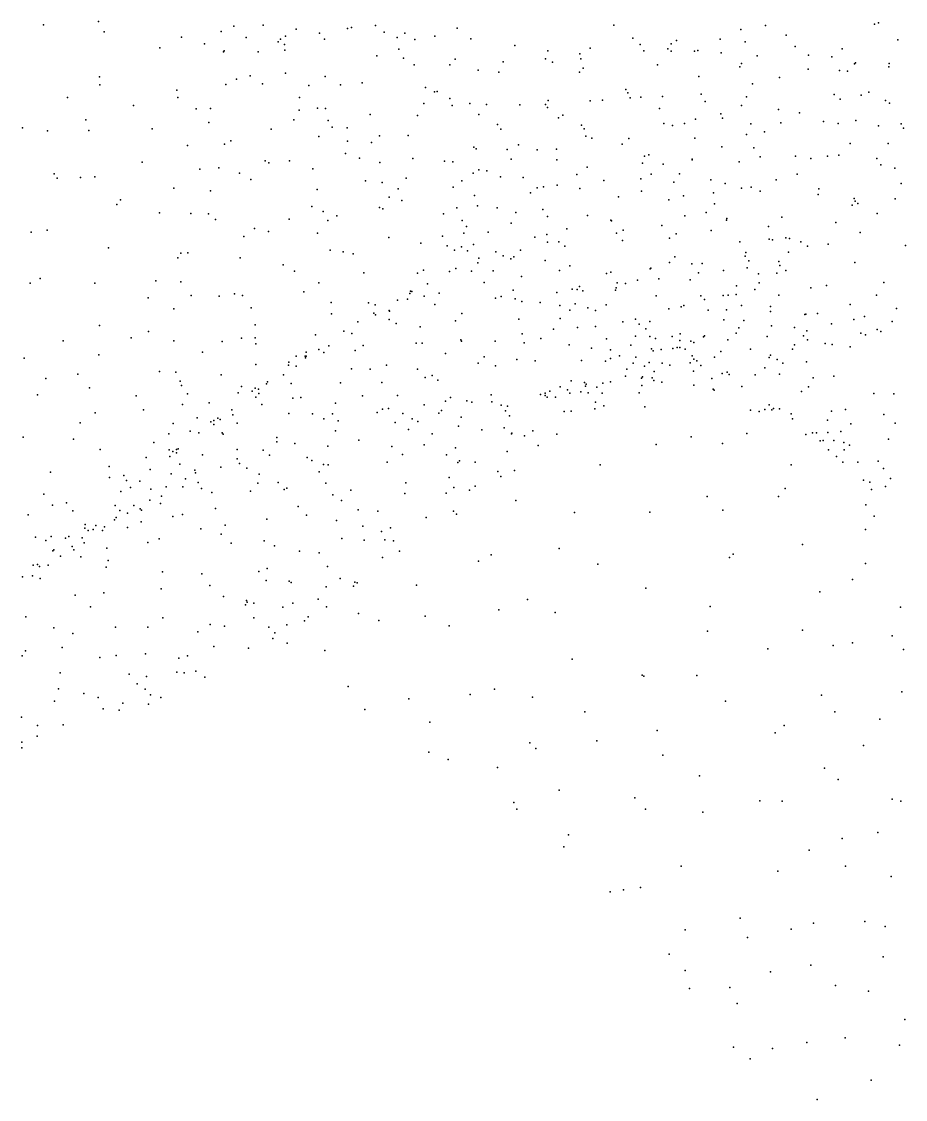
# Model space of a CAD drawing. Header units: metres. Extents: x -23.9 to 23.9, y -27.4 to 27.4.
# Drawn here: x 7.34 to 12.82, y -20.4 to -13.72 of the extents above; entities that cross this region are included whole.
import ezdxf

# ---------------------------------------------------------------- set-up
doc = ezdxf.new("R2010")
doc.units = ezdxf.units.M

msp = doc.modelspace()

# ---------------------------------------------------------------- linework, layer by layer
for p in [(7.4768, -13.7431, -1.5103), (7.8178, -13.7233, -1.1398), (8.6557, -13.7527, -4.0713), (8.8383, -13.7457, -2.3914), (9.534, -13.7475, -9.2568), (11.0106, -13.7462, 14.8013), (11.9501, -13.7467, 13.9253), (12.625, -13.7403, 13.363), (12.6494, -13.7322, -19.9752), (7.8526, -13.7863, 16.6925), (8.3316, -13.8195, -0.3525), (8.5781, -13.7859, -3.2035), (8.9761, -13.8139, -7.6709), (9.0435, -13.7702, -7.9983), (9.1874, -13.7955, -8.4345), (9.3603, -13.7654, -1.7919), (9.3854, -13.7595, -8.9259), (9.5887, -13.7885, 15.728), (9.7153, -13.7955, 1.7506), (9.9021, -13.8138, -18.8681), (10.0398, -13.7642, -15.8721), (11.7967, -13.7722, 4.2889), (12.0782, -13.8081, 4.7067), (8.1984, -13.886, -0.554), (8.4743, -13.8606, -0.0699), (8.7332, -13.8221, -4.4624), (8.9308, -13.849, -7.1752), (8.9462, -13.8324, 0.6779), (8.9715, -13.8654, -5.4211), (9.2193, -13.8318, 1.0672), (9.669, -13.8221, -18.0548), (9.7788, -13.834, -16.6489), (10.1238, -13.8296, 2.2103), (10.3968, -13.871, -1.1305), (11.1279, -13.8264, 3.3626), (11.1742, -13.8644, -12.3457), (11.3653, -13.8617, -14.2549), (11.3983, -13.8403, 14.3306), (11.6696, -13.8317, 14.0502), (11.8236, -13.8486, -19.9075), (12.1333, -13.8783, 13.6665), (12.7694, -13.8367, 6.0024), (8.593, -13.911, -2.7673), (8.5969, -13.9055, 0.1772), (8.808, -13.9108, 16.1789), (8.9716, -13.8996, -6.2196), (9.5417, -13.9355, 1.5647), (9.6778, -13.8939, -17.6427), (9.707, -13.9496, -1.47), (10.588, -13.9544, -15.3287), (10.6014, -13.9041, 14.9973), (10.8002, -13.9231, -11.5592), (10.8068, -13.9537, 2.997), (10.8643, -13.8886, -0.8318), (11.1968, -13.9046, -14.5414), (11.3445, -13.8923, -12.6968), (11.3657, -13.906, -19.7871), (11.5103, -13.9069, -13.6035), (11.5309, -13.9022, 3.8925), (11.6765, -13.9174, 4.1087), (11.8979, -13.9365, 4.4374), (12.2164, -13.9324, 4.9504), (12.3621, -13.9417, 5.2926), (12.425, -13.8919, 13.3181), (9.7744, -13.9911, 15.53), (9.9942, -13.9912, -16.3213), (10.028, -13.9563, 15.3686), (10.3252, -13.9732, 2.4446), (10.6313, -13.9754, -11.1774), (10.8204, -14.013, 14.7692), (11.2807, -13.9907, 3.5417), (11.7909, -14.003, -0.344), (11.8025, -13.9836, 13.809), (12.2148, -14.0188, 13.3292), (12.5022, -13.9862, 0.2415), (12.5072, -13.9796, -19.7324), (12.7143, -14.0044, 0.581), (12.717, -13.9823, 12.8222), (7.8247, -14.0647, 16.6396), (8.6739, -14.0807, -3.7878), (8.7576, -14.0585, 0.4995), (8.9764, -14.0437, 0.8058), (9.2234, -14.0639, 15.8817), (10.1706, -14.0247, -10.2431), (10.299, -14.0368, -15.7566), (10.798, -14.036, -19.4275), (11.5369, -14.0641, 13.9339), (12.0378, -14.069, 4.6439), (12.4091, -14.0263, 13.0941), (12.4581, -14.0301, 5.5252), (7.8265, -14.1161, -0.8733), (8.3028, -14.1486, -0.2506), (8.608, -14.1132, 16.2561), (8.835, -14.1086, -2.1789), (9.1222, -14.1192, -5.8885), (9.3179, -14.1155, 1.3218), (9.4526, -14.1033, 15.711), (9.8449, -14.131, -17.8171), (11.0842, -14.1441, -11.8408), (11.8704, -14.1083, 13.5607), (7.6267, -14.1932, -1.0438), (8.3095, -14.1934, 16.4121), (9.0629, -14.193, 0.9891), (9.8993, -14.1589, -18.1945), (9.9155, -14.1571, -1.2448), (9.9946, -14.1997, -16.6381), (10.6029, -14.2113, 14.7806), (10.8634, -14.2142, -15.2038), (10.9408, -14.2094, 3.1565), (11.0967, -14.1638, -14.8764), (11.1117, -14.1961, 3.3523), (11.1771, -14.1925, -0.8046), (11.3126, -14.1866, -19.5067), (11.5512, -14.1733, -12.9597), (11.5758, -14.2177, -14.1302), (11.8316, -14.19, 4.3361), (12.3763, -14.1761, 12.8617), (12.4135, -14.2039, -0.0843), (12.5424, -14.1789, 12.6674), (12.5914, -14.1605, 5.8524), (12.6933, -14.2131, 12.4322), (8.0353, -14.2443, -0.5267), (8.4231, -14.2633, 0.0251), (8.5111, -14.2628, -3), (9.0604, -14.2726, 15.9201), (9.1758, -14.2588, -7.1727), (9.2252, -14.261, -7.5653), (9.8327, -14.2309, -9.3265), (10.0085, -14.2432, 2.1061), (10.1189, -14.2304, -9.9004), (10.2214, -14.2373, 15.1316), (10.4278, -14.2399, 2.5756), (10.5876, -14.2371, -15.5607), (10.5993, -14.2548, -10.7875), (11.2938, -14.2625, -12.1067), (11.8024, -14.2434, 13.3548), (12.0315, -14.2689, -0.4821), (12.7182, -14.2278, 0.1461), (7.7404, -14.3311, 16.6106), (8.5021, -14.3484, -2.6133), (9.0279, -14.3324, -4.5845), (9.24, -14.3372, -5.4169), (9.5009, -14.2999, 1.541), (9.7949, -14.3044, 1.8707), (10.1751, -14.2981, 2.2961), (10.6679, -14.3194, -1.0769), (10.695, -14.3034, 14.5543), (11.3203, -14.3547, 13.7512), (11.4495, -14.3543, -14.5942), (11.5167, -14.3272, -0.7999), (11.6731, -14.2954, -13.7857), (11.6831, -14.3219, -13.2476), (12.046, -14.3503, 4.877), (12.1616, -14.2884, 5.0971), (12.3097, -14.3434, 12.52), (12.5106, -14.3352, 12.3156), (7.3477, -14.3808, -1.0756), (7.5012, -14.4009, 16.6846), (7.7583, -14.3986, -0.725), (8.1514, -14.3873, 16.4434), (8.8872, -14.3905, 0.8177), (9.2654, -14.3782, -6.4987), (9.3587, -14.3811, -7.9181), (10.2906, -14.3611, 14.9286), (10.3115, -14.389, -16.2106), (10.8095, -14.3652, -11.0568), (10.8261, -14.3877, -19.0712), (11.3746, -14.3669, 3.6579), (11.8588, -14.3569, 12.9918), (11.9437, -14.4071, 12.7638), (12.4001, -14.3552, 5.5914), (12.6514, -14.3697, 6.0819), (12.7918, -14.3575, 6.3448), (12.8048, -14.3836, 11.8568), (8.5993, -14.4823, 16.1559), (8.6386, -14.4621, -2.2203), (9.1831, -14.4344, -4.9143), (9.3617, -14.4633, 1.395), (9.5086, -14.4722, -1.264), (9.5582, -14.432, -8.4237), (9.7371, -14.4293, -8.855), (10.4203, -14.4878, 14.5996), (10.8365, -14.4336, 14.222), (10.8744, -14.4463, 3.0883), (11.0619, -14.483, -11.3967), (11.1031, -14.4477, 13.9129), (11.5134, -14.4454, -12.3776), (11.832, -14.4219, 4.4235), (12.4756, -14.4785, 5.8038), (12.7094, -14.4783, -19.2176), (8.3703, -14.4912, 16.316), (9.348, -14.5409, -7.0256), (10.1435, -14.502, -17.9428), (10.1576, -14.5121, -16.7462), (10.3496, -14.5161, 2.5048), (10.5368, -14.5173, -15.9449), (10.6559, -14.5141, 2.8477), (11.2276, -14.5488, 3.4932), (11.6806, -14.4985, -14.2946), (11.8786, -14.5051, -0.8137), (12.4052, -14.5509, -0.5306), (8.0894, -14.5948, -0.2017), (8.8507, -14.5852, -4.102), (8.874, -14.5976, -1.6768), (9.0022, -14.5851, 0.9999), (9.4352, -14.5698, -5.7036), (9.5606, -14.5969, 15.3923), (9.765, -14.5716, 15.2599), (9.9627, -14.5881, 15.0341), (10.0135, -14.593, 2.133), (10.374, -14.5767, -18.413), (10.6571, -14.5801, -18.7695), (11.1881, -14.6002, 13.3292), (11.2012, -14.5573, -15.0706), (11.3168, -14.6062, 13.0591), (11.4953, -14.5767, -19.1578), (11.4968, -14.5799, 12.8308), (11.7879, -14.593, -13.9836), (11.9164, -14.5621, 12.3856), (12.1366, -14.5566, 12.1523), (12.2304, -14.5719, -19.1798), (12.3344, -14.5581, 11.9258), (12.6398, -14.5721, 11.5451), (12.664, -14.6107, 6.2378), (7.5443, -14.6675, -0.7192), (7.7963, -14.6855, 16.3963), (8.4456, -14.6372, -2.8133), (8.5631, -14.6293, -3.3669), (8.6908, -14.6616, 0.6463), (9.1457, -14.6347, -1.3926), (10.1396, -14.6614, -9.3344), (10.1745, -14.6423, -17.2665), (10.2241, -14.648, -17.6413), (10.3096, -14.6852, -9.6688), (10.7805, -14.671, 13.9568), (10.8458, -14.6245, -10.8188), (11.2415, -14.668, -1.0318), (11.4181, -14.6663, 3.7164), (12.1464, -14.6676, 5.2751), (12.7525, -14.6322, 6.504), (7.5622, -14.6938, 16.4731), (7.7072, -14.6892, -0.5268), (8.2849, -14.7554, 0.1462), (8.7623, -14.7026, -3.7328), (9.4726, -14.7097, 1.5343), (9.5746, -14.7205, -7.6459), (9.7249, -14.6937, -1.1043), (10.0163, -14.7489, 14.7292), (10.0688, -14.7091, -1.0727), (10.4493, -14.6902, -9.9766), (10.536, -14.7539, -16.2596), (10.5753, -14.747, 14.0755), (10.6593, -14.7364, -10.3303), (10.9485, -14.7076, 13.5365), (11.1779, -14.6975, -18.9464), (11.3821, -14.7175, 12.6628), (11.6113, -14.7042, 4.1221), (11.7012, -14.7261, 4.3539), (11.8018, -14.7548, -12.914), (11.8613, -14.7494, 11.9532), (12.0165, -14.7038, 5.0455), (12.79, -14.7256, -18.9488), (8.5111, -14.7712, -2.0701), (9.1728, -14.7643, -4.2632), (9.6196, -14.8114, 1.705), (9.6753, -14.7585, -5.3002), (10.1478, -14.8011, 2.296), (10.4954, -14.7843, 2.6843), (10.7994, -14.7575, -15.7868), (11.0397, -14.809, 13.0477), (11.1813, -14.7746, 12.8456), (11.4426, -14.8023, 12.3429), (11.629, -14.7846, -1.0431), (11.9165, -14.7732, -13.3836), (12.2765, -14.7954, 11.4416), (12.2798, -14.7595, 5.5814), (12.5003, -14.8191, 6.1838), (12.754, -14.8221, 11.0532), (7.9311, -14.8562, -0.1431), (7.9549, -14.8274, 16.2441), (9.139, -14.8698, 1.1812), (9.5587, -14.8754, -4.6758), (9.5789, -14.8836, 15.114), (9.6965, -14.8312, -6.3286), (10.0388, -14.8763, -8.6183), (10.166, -14.8642, -8.9365), (10.289, -14.8766, 2.4798), (10.5707, -14.8885, -18.1001), (11.3521, -14.8282, -11.5443), (11.6353, -14.8524, 11.9359), (12.4875, -14.8607, -0.7853), (12.5048, -14.8359, 11.2141), (12.5231, -14.8507, 6.6087), (8.1956, -14.9074, 16.0878), (8.391, -14.9131, 0.3963), (8.4988, -14.9147, 15.9255), (8.5427, -14.9484, -3.2757), (8.9998, -14.947, 15.5865), (9.2105, -14.8996, -1.1744), (9.2388, -14.9555, 15.4087), (9.2945, -14.9267, 1.375), (9.9548, -14.9148, 2.1155), (10.0702, -14.9547, -5.4029), (10.4044, -14.9069, -17.0147), (10.599, -14.9307, -9.775), (10.8474, -14.9247, -18.4645), (10.9919, -14.9538, 12.4726), (11.4496, -14.9259, 3.9131), (11.5824, -14.9053, -14.8577), (11.708, -14.9544, 11.616), (11.7103, -14.9429, -18.8023), (12.0519, -14.9342, 11.3959), (12.6425, -14.9119, 6.8326), (7.5001, -15.0151, -0.4573), (8.7836, -15.0054, 15.7054), (10.0982, -14.9919, 14.2675), (10.3753, -14.9722, -1.02), (10.7201, -15.0066, 12.9735), (10.9959, -14.9569, -1.0388), (11.0684, -15.0156, 12.1179), (11.3079, -14.9872, 3.7154), (11.6141, -15.0167, 4.3781), (11.9688, -14.9918, -14.0516), (12.3866, -14.9674, -18.7719), (7.4012, -15.0275, 16.2832), (8.7193, -15.0554, -1.4694), (8.8717, -15.0243, 0.9304), (9.1758, -15.0333, -4.0236), (9.6171, -15.0601, 14.8069), (9.9501, -15.0524, -6.5911), (10.081, -15.034, -5.9586), (10.232, -15.0273, 14.0636), (10.5208, -15.0587, 13.4468), (10.5963, -15.042, 2.8803), (10.6699, -15.0886, -16.4673), (11.0268, -15.0344, -15.7367), (11.0652, -15.0801, 11.8473), (11.3546, -15.0642, -15.2976), (11.3961, -15.0389, 11.6239), (11.7915, -15.0887, 4.8239), (11.9736, -15.0722, 5.1645), (11.9939, -15.0749, -1.0986), (12.0771, -15.0627, -13.6606), (12.0995, -15.0677, 5.4193), (12.1694, -15.087, 5.8817), (12.5359, -15.0294, 10.8994), (7.88, -15.1245, 16.0584), (9.2537, -15.1402, 15.1728), (9.3338, -15.1491, 1.4924), (9.8161, -15.0969, 14.4891), (9.9778, -15.1122, -6.997), (10.0244, -15.14, -7.6021), (10.0663, -15.1182, -8.0349), (10.1048, -15.1425, -4.8672), (10.1404, -15.1047, 2.3871), (10.2801, -15.1494, -8.5523), (10.4325, -15.1398, 12.6936), (10.5993, -15.0907, 12.3886), (10.7062, -15.1156, 12.1286), (11.8281, -15.1545, -12.2383), (12.0919, -15.1512, 10.9271), (12.2098, -15.1148, 6.3733), (12.3389, -15.1014, -1.0559), (12.8173, -15.1107, 10.5585), (8.3092, -15.1862, -2.5607), (8.3285, -15.1572, -2.2037), (8.3714, -15.1569, -2.912), (8.696, -15.1866, -3.4755), (9.3967, -15.1613, 14.9523), (10.1682, -15.2185, 13.1637), (10.1741, -15.1885, 13.6212), (10.3248, -15.1753, -5.1357), (10.3718, -15.1935, 12.21), (10.392, -15.1802, -5.6271), (10.5854, -15.2037, 11.8994), (11.3557, -15.215, 3.999), (11.3887, -15.1799, -10.9894), (11.5574, -15.221, 11.0409), (11.8247, -15.1769, -18.5739), (11.8478, -15.2053, 10.9536), (12.0335, -15.2087, -13.0376), (12.5044, -15.2152, 10.5083), (8.962, -15.2301, 1.1194), (9.0333, -15.2697, 15.2535), (9.4619, -15.2807, 14.6667), (9.7935, -15.2823, 2.0542), (9.8309, -15.2628, -4.3565), (9.9924, -15.2721, 13.4549), (10.0323, -15.2535, -0.8847), (10.1296, -15.2698, 12.5708), (10.2623, -15.268, -6.6846), (10.6744, -15.2661, -9.1692), (10.7379, -15.2364, 11.5766), (10.9651, -15.2835, 11.1028), (10.9928, -15.276, 3.4203), (11.2348, -15.2547, 11.07), (11.2402, -15.2509, -1.1049), (11.4931, -15.2241, 4.2548), (11.5356, -15.2806, -18.3923), (11.6897, -15.2652, -11.5638), (11.836, -15.248, 5.0056), (11.9077, -15.287, -14.6956), (12.0212, -15.282, 6.3309), (12.0387, -15.235, -14.2899), (12.0762, -15.2663, 10.6601), (7.3955, -15.3436, -0.2341), (7.4567, -15.3159, 16.0611), (7.7955, -15.3441, 0.1205), (8.1736, -15.3295, 15.7586), (8.3273, -15.335, 0.6093), (9.1833, -15.3417, 1.3973), (9.8574, -15.3471, 13.938), (10.2077, -15.3396, 11.7761), (10.438, -15.3026, 11.6563), (11.0306, -15.3425, -16.1185), (11.0829, -15.3453, -17.9065), (11.1568, -15.3243, 3.7486), (11.2894, -15.3167, -10.436), (11.4834, -15.3241, 10.7957), (11.9105, -15.3416, 6.0281), (12.684, -15.3388, 7.6446), (8.3928, -15.4196, -1.5248), (8.6617, -15.4091, 15.4026), (8.7097, -15.4198, 0.9787), (9.0906, -15.3981, 14.9486), (9.7467, -15.4082, 13.5619), (9.7511, -15.3942, 13.2694), (9.7599, -15.3959, 12.9617), (9.9291, -15.4064, 2.2478), (10.388, -15.3879, -0.8925), (10.6566, -15.4007, -8.7089), (10.7522, -15.38, 10.9489), (10.7843, -15.3834, -5.6535), (10.798, -15.3636, -17.0762), (10.8184, -15.3904, -5.2485), (11.0208, -15.388, -9.658), (11.025, -15.3736, 10.8325), (11.2735, -15.4224, 10.6128), (11.5488, -15.4218, 4.54), (11.6876, -15.4196, -15.1316), (11.7186, -15.4185, 5.4134), (11.7677, -15.4134, 5.6887), (11.7708, -15.3603, 10.5949), (11.8841, -15.3835, -11.8942), (12.0324, -15.4178, 6.8086), (12.2318, -15.3732, -13.5869), (12.3288, -15.359, 10.275), (12.639, -15.4186, 9.9323), (8.1253, -15.4344, 0.4938), (8.5648, -15.4252, -3.2223), (9.26, -15.4626, 14.6093), (9.491, -15.4655, 1.7734), (9.5324, -15.4787, 14.2199), (9.6715, -15.4499, 12.66), (9.7334, -15.4439, 12.3429), (9.8351, -15.4239, 11.9914), (9.9017, -15.4768, 11.5614), (10.2786, -15.4377, 11.2738), (10.3128, -15.4274, -4.3544), (10.3999, -15.4416, -7.5626), (10.4417, -15.4577, 10.9923), (10.5549, -15.4634, -6.9505), (10.6771, -15.4822, -8.3213), (10.7719, -15.4722, -6.2947), (10.9629, -15.4771, -16.6756), (11.4276, -15.4898, -18.0619), (11.4447, -15.4815, -15.5903), (11.5722, -15.4446, -1.174), (11.8011, -15.4824, 6.4581), (11.9805, -15.4874, -1.1963), (12.4748, -15.4763, 7.8136), (8.284, -15.5028, -1.8631), (8.7648, -15.4974, 15.1891), (9.2626, -15.5328, 1.5808), (9.5245, -15.5306, 12.8488), (9.5344, -15.5404, 13.2846), (9.6192, -15.5122, -0.8198), (9.6215, -15.5169, 11.8831), (10.0691, -15.5307, 11.1306), (10.7389, -15.512, -6.6721), (10.8494, -15.4973, 10.5699), (10.898, -15.5132, 3.4639), (11.3513, -15.503, 4.2447), (11.5957, -15.5119, 10.258), (11.7081, -15.5088, 6.0732), (11.9814, -15.5185, 10.0994), (12.1938, -15.537, -12.6714), (12.1993, -15.5363, 9.9314), (12.2733, -15.5323, -13.2413), (12.5642, -15.5512, 8.3783), (12.7626, -15.5013, 8.5873), (7.8251, -15.6055, 0.3234), (8.7893, -15.601, -1.071), (9.4253, -15.5838, 12.0918), (9.6182, -15.5687, 11.5117), (9.6619, -15.593, 2.0078), (9.8112, -15.6134, 11.0893), (10.0289, -15.5766, -4.0874), (10.4229, -15.5662, 10.5536), (10.6789, -15.5621, -7.7277), (10.7851, -15.6186, -7.2394), (10.8973, -15.6122, 10.2486), (11.0662, -15.5823, -6.0671), (11.1449, -15.5669, 3.9412), (11.1678, -15.5969, 10.1902), (11.2341, -15.581, -17.5205), (11.6925, -15.5718, -10.7816), (11.7855, -15.6198, -18.0376), (11.8151, -15.5749, 6.7954), (11.9873, -15.6073, 7.3407), (12.129, -15.6181, 7.7147), (12.3584, -15.5962, -13.8774), (12.4977, -15.5682, 9.6631), (12.7349, -15.5808, -18.0749), (8.0206, -15.6815, 0.5598), (8.1285, -15.6424, 15.4986), (8.705, -15.6842, 1.1209), (8.7896, -15.6832, -3.3331), (9.1627, -15.6632, 14.38), (9.339, -15.6417, 12.4899), (9.3871, -15.6548, 13.8213), (10.4424, -15.6569, -4.1324), (10.5585, -15.6863, 10.1768), (10.6361, -15.6285, 3.1175), (10.9654, -15.6877, -7.8444), (11.1445, -15.6711, -6.4086), (11.2098, -15.627, -9.3), (11.233, -15.6732, -16.4056), (11.2696, -15.6866, 4.4742), (11.3711, -15.6749, 5.0557), (11.4207, -15.6583, 9.9352), (11.5667, -15.6762, -10.1633), (11.5734, -15.6706, 6.4316), (11.7686, -15.6532, -15.3703), (11.96, -15.6735, -11.4832), (12.1867, -15.6705, 9.6166), (12.2068, -15.6394, -18.1297), (12.5407, -15.6544, 9.4282), (12.5704, -15.6641, 8.9381), (12.6431, -15.6303, -1.1824), (12.6647, -15.6438, 9.2022), (7.5996, -15.7019, 0.1738), (8.2851, -15.7, 0.7916), (8.5853, -15.7058, 15.032), (8.7932, -15.7201, 14.7676), (9.1831, -15.7549, 12.7138), (9.2443, -15.7322, 13.2038), (9.4572, -15.7305, -3.749), (9.7868, -15.7151, 2.1932), (9.8234, -15.7153, 10.6413), (10.0623, -15.6949, 10.4405), (10.0667, -15.7023, 2.4999), (10.2749, -15.703, 10.2365), (10.4557, -15.7142, -0.81), (10.7343, -15.7268, 3.3665), (10.8726, -15.7463, 9.9034), (10.9895, -15.7567, -4.2237), (11.1167, -15.7275, -8.3693), (11.2445, -15.7507, -8.7491), (11.304, -15.7539, -16.7932), (11.3766, -15.7475, -5.9106), (11.404, -15.7417, -5.2273), (11.4187, -15.743, 6.9542), (11.4202, -15.6995, 5.5819), (11.453, -15.7528, -4.8717), (11.4887, -15.7039, 6.0919), (11.5056, -15.7117, -15.9767), (11.7176, -15.695, 7.2249), (11.858, -15.7536, 7.8401), (12.1184, -15.7518, -14.9477), (12.1299, -15.7256, -11.958), (12.2114, -15.6945, 8.2709), (12.3197, -15.7174, -14.5297), (12.3632, -15.7246, 8.7604), (12.4746, -15.7375, -13.5288), (7.3575, -15.8081, 15.7432), (7.8212, -15.7876, 15.5384), (8.462, -15.7721, -2.9896), (9.0435, -15.7967, 14.1543), (9.0975, -15.7969, 12.3015), (9.101, -15.8064, 11.1308), (9.1041, -15.7965, -3.4573), (9.1043, -15.7704, 11.7189), (9.214, -15.7741, 1.6673), (9.4082, -15.7611, 1.8495), (9.9669, -15.7796, 10.1955), (10.207, -15.7995, 2.6899), (10.41, -15.8163, 2.9243), (10.81, -15.8221, 3.6276), (10.9892, -15.811, -0.9011), (11.0465, -15.7939, 4.1349), (11.1464, -15.802, 6.7332), (11.2534, -15.7639, -4.4386), (11.4959, -15.7949, -17.321), (11.5073, -15.8154, -5.5825), (11.6351, -15.8023, -9.7477), (11.6729, -15.7673, 7.576), (11.9729, -15.8034, 8.3542), (11.9813, -15.7899, 9.3823), (12.0225, -15.8159, -17.8065), (8.7931, -15.8475, 14.5405), (8.9953, -15.8521, 11.9446), (8.9975, -15.8338, 11.4739), (9.0419, -15.8572, 13.8538), (9.3863, -15.874, 10.4928), (9.502, -15.8763, -0.686), (9.6016, -15.8518, 10.3279), (9.7942, -15.8761, 9.9931), (10.1706, -15.8394, 9.9142), (10.2776, -15.8567, -3.8866), (10.5238, -15.8247, 9.8238), (10.96, -15.826, 9.6605), (11.0916, -15.8766, 4.6466), (11.1308, -15.8403, 7.0009), (11.201, -15.8587, 6.3158), (11.2302, -15.8361, -7.3928), (11.3099, -15.8385, -6.9931), (11.3567, -15.8513, 7.4894), (11.4826, -15.8372, 9.4397), (11.5039, -15.8879, -16.4204), (11.5259, -15.8247, -9.2966), (11.5505, -15.8533, 7.8638), (11.9465, -15.8687, 9.1183), (12.0569, -15.84, 8.7311), (12.2036, -15.8307, 8.9494), (7.4912, -15.9347, 0.2267), (7.6911, -15.9079, 0.3985), (8.1959, -15.8917, -2.2183), (8.2964, -15.8941, -1.522), (8.3242, -15.9512, 14.8875), (8.5788, -15.9124, -1.1241), (8.866, -15.9554, 12.3814), (8.9647, -15.9121, 12.9915), (9.8416, -15.9276, 2.3647), (9.8861, -15.9148, -3.7098), (9.9207, -15.9449, 9.7268), (10.7455, -15.9478, 6.9261), (10.9902, -15.9549, 7.4264), (11.0823, -15.9205, 4.8865), (11.183, -15.9317, 7.6478), (11.1874, -15.924, 5.6446), (11.2474, -15.9309, 9.2335), (11.2592, -15.9473, 8.8435), (11.2608, -15.8914, 5.9114), (11.3073, -15.9569, 8.0317), (11.6176, -15.9349, -8.7877), (11.6813, -15.9028, 8.4057), (11.7126, -15.8956, 9.0201), (11.7259, -15.9099, 8.6743), (11.8868, -15.9113, -10.1225), (12.0378, -15.9079, -15.4291), (12.2454, -15.9292, -11.7148), (12.3729, -15.9194, -12.3497), (7.7619, -15.9912, 15.2502), (8.3323, -15.9773, -2.6006), (8.6825, -16.0235, 1.3028), (8.7045, -15.9836, 14.246), (8.7698, -16.0131, 11.6644), (8.7885, -15.9934, 11.989), (8.8088, -15.9998, 13.8459), (8.8596, -15.967, 11.1632), (9.011, -15.966, 10.7127), (9.3166, -15.962, 10.2025), (9.5732, -15.9601, 9.9018), (10.6134, -16.013, 8.7669), (10.6779, -15.9859, 9.2315), (10.7241, -16.0051, -3.8232), (10.7382, -16.0242, 7.3715), (10.8066, -16.0175, 6.3166), (10.8287, -15.9587, 6.5718), (10.836, -15.9828, 8.9603), (10.8397, -15.969, 4.0481), (10.8523, -16.024, 8.0065), (10.9057, -15.9885, 8.6835), (10.9422, -15.9623, 4.3358), (11.1678, -16.0228, -3.8923), (11.1847, -15.9768, 8.3457), (11.5064, -15.9755, -1.0635), (11.6268, -16.0005, -7.7206), (11.6321, -16.0059, -7.0609), (11.8038, -15.9844, -5.2995), (12.173, -16.0147, -1.3131), (12.2175, -15.9852, -11.2723), (7.4413, -16.0355, 15.3914), (8.0507, -16.0415, 14.9545), (8.3689, -16.0301, 1.0544), (8.5047, -16.0852, 14.3431), (8.7922, -16.0503, 13.5843), (8.8108, -16.0281, 13.3254), (9.0219, -16.0552, 10.3695), (9.0709, -16.0527, 1.6824), (9.287, -16.0863, 1.9119), (9.4541, -16.0426, 9.6943), (9.6696, -16.0386, 9.5712), (9.968, -16.0741, 8.7911), (9.9996, -16.053, 9.1949), (10.1005, -16.0717, 2.6971), (10.1312, -16.0811, 8.2848), (10.2512, -16.0351, 9.0531), (10.255, -16.0791, 8.0619), (10.5573, -16.0339, 3.5166), (10.5846, -16.0403, 8.2192), (10.5863, -16.0255, 7.0949), (10.5973, -16.0505, 7.9634), (10.6501, -16.0501, 3.7805), (10.8969, -16.0819, 4.8209), (10.9391, -16.025, 5.9464), (12.6208, -16.028, -17.4991), (12.7453, -16.0291, -13.9231), (7.7982, -16.1461, 14.936), (8.0973, -16.1276, 0.8939), (8.3396, -16.0952, 14.6522), (8.6432, -16.1282, 12.9946), (8.831, -16.0961, 10.5627), (8.9982, -16.1501, 10.0678), (9.1445, -16.1523, 9.7979), (9.2677, -16.1536, -0.692), (9.5439, -16.1455, -3.5326), (9.578, -16.1241, 2.2167), (9.6147, -16.1193, 8.7316), (9.7039, -16.1511, 8.1858), (9.8362, -16.0972, 8.5587), (9.9273, -16.15, -0.6004), (9.9435, -16.1319, 7.6755), (10.3137, -16.0996, 7.0307), (10.3389, -16.1352, 3.227), (10.3521, -16.1049, 7.2779), (10.7028, -16.1388, 5.8438), (10.7463, -16.1364, 4.3101), (10.8924, -16.1216, 5.073), (10.9497, -16.1037, 5.4176), (11.2023, -16.1092, -0.9022), (11.8565, -16.1295, -7.3215), (11.9101, -16.1389, -16.7012), (11.9465, -16.1266, -8.0966), (11.9736, -16.0982, -5.6619), (11.9904, -16.1293, -6.3052), (12, -16.1201, -17.1797), (12.0374, -16.1223, -8.9543), (12.1089, -16.1542, -4.8852), (12.3584, -16.1357, -17.2476), (12.4465, -16.1269, -15.1543), (7.705, -16.2081, 0.6124), (8.2805, -16.2139, 14.356), (8.4301, -16.1772, 14.107), (8.5132, -16.2031, 13.7228), (8.5323, -16.1935, 12.3201), (8.5337, -16.219, 13.4536), (8.5583, -16.1806, 11.7733), (8.5717, -16.1883, 11.2766), (8.6503, -16.1585, 10.9986), (8.6767, -16.2106, -2.9189), (9.214, -16.1847, 9.4629), (9.3023, -16.1961, 8.9239), (9.6561, -16.207, 7.8117), (9.7613, -16.1834, 2.4283), (9.7961, -16.2013, 7.4635), (10.0641, -16.1746, 6.9696), (10.364, -16.1662, 6.4469), (12.1171, -16.185, -8.518), (12.3352, -16.1923, -10.6001), (12.4795, -16.215, -11.1665), (12.6826, -16.1579, -12.4121), (12.7533, -16.2114, -1.2668), (8.2534, -16.2781, -2.0509), (8.3864, -16.2605, -1.2563), (8.4407, -16.271, 12.0271), (8.585, -16.2709, 1.3708), (8.5904, -16.2792, 10.4201), (9.2864, -16.258, 8.4038), (9.7394, -16.2506, 7.1759), (9.8857, -16.2772, 2.6222), (10.0474, -16.2298, 6.7191), (10.1936, -16.2515, -3.5405), (10.3322, -16.2395, 6.1366), (10.3766, -16.2763, 3.6532), (10.3779, -16.2725, 5.8483), (10.4567, -16.2904, -0.653), (10.5089, -16.2591, 3.9336), (10.6581, -16.2787, 4.6933), (11.8357, -16.2745, -4.0935), (12.2008, -16.2811, -7.453), (12.2412, -16.2699, -5.9947), (12.2669, -16.2704, -5.1889), (12.3363, -16.2686, -16.6212), (12.4165, -16.2636, -15.7248), (7.3519, -16.2981, 14.9646), (7.6643, -16.3102, 14.7236), (8.161, -16.3304, 14.1131), (8.9226, -16.3006, 9.624), (8.9227, -16.3264, 9.1005), (9.0346, -16.3372, 8.4011), (9.2394, -16.3534, 7.6673), (9.4303, -16.3162, 7.4609), (9.6347, -16.3548, 6.7768), (9.8352, -16.3447, -3.4476), (10.5427, -16.3502, 5.0777), (11.2725, -16.3425, -3.6137), (11.4898, -16.2964, -0.9651), (11.684, -16.3378, -3.7364), (12.2887, -16.3202, -6.6594), (12.3082, -16.3187, -5.604), (12.3736, -16.3175, -8.964), (12.4347, -16.3312, -9.821), (12.4716, -16.3476, -10.1753), (12.7113, -16.31, -11.684), (7.8285, -16.3744, 0.8239), (8.113, -16.4247, 13.7881), (8.2551, -16.3763, -1.7312), (8.2602, -16.4183, 11.8259), (8.2788, -16.3872, 13.3716), (8.3008, -16.3745, 12.6008), (8.3024, -16.3939, 11.3942), (8.3114, -16.3703, 12.3069), (8.4628, -16.408, 10.2227), (8.677, -16.3747, 9.8271), (8.8379, -16.3789, 8.7669), (8.8774, -16.4082, 8.2025), (9.1104, -16.4227, 7.4028), (9.7012, -16.4049, -0.537), (9.9741, -16.4076, 3.0111), (10.0301, -16.3629, 6.0769), (10.3501, -16.3859, 5.3603), (12.3416, -16.3757, -6.9868), (12.3899, -16.4165, -1.3055), (12.4386, -16.3752, -8.4343), (7.8835, -16.4789, 14.1348), (8.323, -16.464, 10.6924), (8.5753, -16.4841, 8.8958), (8.6763, -16.4317, 1.5395), (8.691, -16.46, 8.3889), (8.7372, -16.4897, 7.8588), (9.1393, -16.443, 7.1573), (9.2113, -16.467, 6.9163), (9.24, -16.4692, -3.1313), (9.6056, -16.4529, 6.33), (10.0439, -16.4549, 3.2695), (10.0545, -16.4437, 5.7836), (10.1519, -16.4527, 3.5263), (10.9259, -16.4687, -0.6877), (12.11, -16.4686, -4.1141), (12.4298, -16.4525, -6.3243), (12.5229, -16.4532, -7.6616), (12.6473, -16.4467, -10.4478), (7.5214, -16.5137, 14.444), (7.8871, -16.5466, 13.8008), (7.975, -16.5344, 1.0364), (8.1386, -16.4986, 12.986), (8.2691, -16.5242, 1.2669), (8.358, -16.5548, -2.2525), (8.4142, -16.5022, 9.8346), (8.4182, -16.5178, 9.5662), (8.8143, -16.5261, 7.3062), (9.1862, -16.5121, 2.05), (9.9898, -16.5483, 5.5532), (10.2916, -16.5111, 4.0672), (10.311, -16.5413, 4.3635), (10.3962, -16.5045, 4.7177), (12.682, -16.4928, -9.0775), (12.7255, -16.5532, -8.1389), (7.9923, -16.5664, 13.4276), (8.0172, -16.6095, 12.0361), (8.0738, -16.5696, 11.669), (8.1431, -16.6199, 10.6215), (8.2382, -16.606, 10.1065), (8.3416, -16.606, 8.439), (8.4361, -16.5792, 8.1671), (8.4572, -16.6148, 1.4718), (8.805, -16.5833, 7.0066), (8.931, -16.579, -0.8011), (8.9685, -16.6226, 6.6965), (8.9857, -16.6146, 1.9113), (9.2256, -16.5832, 6.4832), (9.7213, -16.5808, 2.8972), (10.0196, -16.6105, 5.2717), (10.1507, -16.6009, 5.0277), (12.0719, -16.6149, -1.1098), (12.5569, -16.5646, -5.4609), (12.5976, -16.5767, -6.8129), (12.6077, -16.621, -5.7928), (12.693, -16.6043, -7.2269), (7.4799, -16.6502, 14.2184), (7.9556, -16.6348, 13.1943), (8.136, -16.6885, 8.9784), (8.2077, -16.6641, 8.67), (8.5195, -16.6415, 7.1888), (8.7592, -16.6323, -2.7178), (9.2693, -16.6546, -0.6819), (9.3242, -16.6904, 6.1663), (9.3818, -16.6262, 2.4021), (9.7152, -16.6467, 5.8109), (9.973, -16.6443, 3.5466), (10.1157, -16.6262, 3.8499), (10.4041, -16.6906, -3.2609), (11.5883, -16.6648, -0.8998), (12.0318, -16.6647, -3.5808), (7.5336, -16.719, 0.7909), (7.6194, -16.7046, 13.7507), (7.6598, -16.7547, 13.403), (7.9219, -16.7204, 11.2699), (7.9501, -16.7527, 10.8238), (8.0368, -16.7207, 9.4413), (8.0761, -16.7424, 8.4737), (8.0844, -16.7506, 8.1863), (8.2015, -16.7085, 7.7325), (8.5429, -16.7401, -1.2534), (9.0552, -16.7262, -2.882), (9.4262, -16.7485, 5.94), (9.5483, -16.7551, 2.9216), (10.0168, -16.7568, 4.7622), (11.6868, -16.75, -3.3335), (12.5713, -16.7168, -1.1713), (7.3834, -16.7797, 14.0141), (7.9168, -16.8097, 8.8603), (7.928, -16.7947, 9.7931), (7.998, -16.7682, 10.0638), (8.0817, -16.8216, 7.3712), (8.2796, -16.7891, 7.1504), (8.3385, -16.7761, -1.597), (8.8606, -16.8061, 6.465), (9.1069, -16.7806, 2.2164), (9.2935, -16.8146, 2.5964), (9.8491, -16.7949, 4.9856), (10.036, -16.7742, 4.3101), (10.7676, -16.7652, -3.218), (11.2338, -16.7629, -0.7283), (12.6225, -16.7881, -4.8046), (7.7343, -16.8609, 11.3734), (7.7362, -16.8396, 11.668), (7.7544, -16.8768, 9.4026), (7.7845, -16.8696, 9.0912), (7.8012, -16.8459, 1.0812), (7.8423, -16.8756, 10.2885), (7.8553, -16.8536, 8.6006), (7.9978, -16.857, 1.2565), (8.4517, -16.865, 6.811), (8.6024, -16.8422, 1.7431), (9.4559, -16.8485, 5.6616), (9.571, -16.8818, -0.5767), (9.6277, -16.8587, -3.1149), (12.5698, -16.87, -4.4587), (7.4288, -16.9163, 13.2375), (7.4928, -16.937, 12.9662), (7.5253, -16.9137, 0.9374), (7.6136, -16.9229, 12.6772), (7.6344, -16.9123, 12.2613), (7.7174, -16.922, 10.9928), (7.7304, -16.9525, 7.8532), (8.1234, -16.9506, 7.0253), (8.1933, -16.9282, 1.5166), (8.5782, -16.8993, -2.328), (8.6406, -16.9546, 6.4266), (8.8437, -16.9409, 6.2247), (9.3263, -16.9258, 2.8556), (9.4636, -16.9348, 3.106), (9.5928, -16.9334, 5.0419), (9.6452, -16.94, 3.4525), (7.5358, -17.0027, 9.0571), (7.5405, -16.9962, 11.6595), (7.6543, -16.974, 10.0276), (7.6646, -16.9959, 10.7452), (7.8702, -16.9855, 7.3636), (8.9075, -16.9705, -2.6184), (9.0628, -17.0045, 2.5593), (9.1847, -17.014, 5.6748), (9.6832, -17.0031, 4.4365), (10.6714, -16.9867, -0.4922), (11.7496, -17.0219, -3.1045), (12.1803, -16.9616, -0.9959), (7.4137, -17.0896, 12.2104), (7.4404, -17.0866, 9.7399), (7.5058, -17.0898, 11.0339), (7.5823, -17.0348, 10.3202), (7.7082, -17.038, 1.2584), (7.8783, -17.0624, 1.434), (9.5779, -17.0429, 4.689), (10.1729, -17.0661, -0.4538), (10.25, -17.0275, -3.034), (10.9115, -17.0853, -3.0077), (11.7268, -17.0426, -0.7878), (12.5701, -17.0793, -4.0842), (7.4087, -17.1567, 10.6072), (7.4519, -17.0982, 7.8935), (7.8658, -17.1039, 7.1157), (8.2143, -17.1317, 6.5652), (8.4587, -17.1439, 2.0302), (8.8119, -17.13, 5.897), (8.8622, -17.1121, 2.469), (9.2361, -17.0993, 3.0194), (7.3465, -17.1619, 10.0559), (7.4568, -17.1737, 7.6334), (8.5072, -17.2165, 6.0731), (8.8569, -17.1859, -2.3448), (8.9999, -17.189, 5.448), (9.0128, -17.1986, 2.8687), (9.2284, -17.2253, -2.678), (9.3162, -17.174, 3.2923), (9.3989, -17.2211, 4.0388), (9.407, -17.1959, 4.3334), (9.4202, -17.2005, 3.5242), (9.789, -17.2155, -2.8802), (12.4896, -17.1794, -0.8897), (7.6738, -17.2763, 7.0581), (7.8509, -17.263, 6.7976), (8.2054, -17.2377, 1.9449), (8.5921, -17.2853, 5.8454), (11.2087, -17.2336, -0.489), (12.2876, -17.2567, -3.2465), (7.769, -17.3479, 1.7307), (8.7286, -17.3359, 2.7106), (8.7343, -17.3099, -1.8194), (8.739, -17.3191, 5.5706), (8.7815, -17.3262, -1.4555), (8.9606, -17.3516, -1.0342), (9.0229, -17.3268, 4.8717), (9.1788, -17.3021, 4.6245), (9.2307, -17.3483, 3.829), (10.4752, -17.3026, -0.4012), (11.6073, -17.3458, -0.5237), (12.7859, -17.351, -4.2774), (7.3678, -17.41, 1.5463), (8.2163, -17.4178, 2.1974), (8.7799, -17.4176, 5.101), (9.1168, -17.4098, 4.055), (9.4283, -17.3892, -0.7333), (9.8422, -17.4071, -0.5194), (10.298, -17.3672, -2.8151), (10.6478, -17.3838, -2.8097), (7.5409, -17.4779, 6.8408), (7.923, -17.4754, 6.2318), (8.1237, -17.4737, 6.0095), (8.5105, -17.4574, 2.6213), (8.5995, -17.4685, 5.3339), (8.8738, -17.4744, 3.2757), (8.9859, -17.4596, 4.4799), (9.0951, -17.4348, -2.3517), (9.5539, -17.4333, -2.6039), (9.9913, -17.466, -2.6853), (7.6594, -17.513, 6.5718), (8.4343, -17.5036, 5.5906), (8.8992, -17.5445, 4.2311), (8.9096, -17.5093, 3.5845), (11.591, -17.4991, -2.7503), (12.1795, -17.4937, -2.9913), (12.7344, -17.5293, -3.8713), (7.3651, -17.622, 1.8899), (7.5933, -17.6008, 1.9789), (8.5333, -17.5952, 5.0103), (8.748, -17.6046, 4.4746), (8.9878, -17.5747, -1.8815), (9.2212, -17.6201, -1.1088), (11.9656, -17.6088, -0.4452), (12.3687, -17.5881, -0.5055), (12.4884, -17.572, -3.2175), (12.8058, -17.612, -0.4333), (7.3444, -17.652, 6.7868), (7.8255, -17.6617, 2.2268), (7.9266, -17.6497, 5.8928), (8.1087, -17.6391, 5.7084), (8.315, -17.666, 2.7885), (8.369, -17.6521, 5.1824), (10.7528, -17.6723, -0.3523), (7.5797, -17.7566, 6.1772), (8.3033, -17.7525, 4.9571), (8.3481, -17.7576, 3.4232), (8.421, -17.7467, 4.7013), (8.0079, -17.7659, 2.5776), (8.0571, -17.8249, 3.1531), (8.1154, -17.7803, 5.295), (8.4767, -17.7836, 3.9473), (11.1856, -17.7727, -2.5695), (11.197, -17.7783, -0.3338), (11.5246, -17.7733, -2.5743), (7.5703, -17.8575, 2.5322), (7.7278, -17.8864, 5.6611), (8.1068, -17.8593, 3.5372), (9.3657, -17.8422, -1.8547), (10.1217, -17.8919, -2.2936), (10.2705, -17.8585, -0.4933), (12.7951, -17.8754, -0.1626), (7.5457, -17.9329, 5.8531), (7.8164, -17.9104, 3.3013), (7.9698, -17.9464, 5.0094), (8.1273, -17.9518, 4.4907), (8.1398, -17.8947, 3.8929), (8.2036, -17.9104, 4.1594), (9.74, -17.9186, -2.0839), (10.5062, -17.9089, -2.3816), (11.7015, -17.9338, -0.2683), (12.2971, -17.8958, -0.2044), (7.8467, -17.9796, 3.9204), (7.9468, -17.9881, 4.2101), (9.4682, -17.984, -1.4061), (10.8301, -17.9982, -2.3776), (12.3794, -18, -2.9288), (7.3415, -18.0328, 3.3237), (7.4408, -18.0829, 3.8453), (7.599, -18.0793, 4.1671), (9.8717, -18.0621, -0.9051), (12.0664, -18.0848, -2.6284), (12.6579, -18.044, -3.4157), (7.4392, -18.1508, 4.3833), (11.2801, -18.1156, -2.3521), (12.01, -18.1298, -0.1086), (7.3432, -18.2229, 4.8601), (7.3436, -18.1861, 5.1384), (10.4911, -18.1911, -0.5099), (10.5277, -18.227, -2.0612), (10.9056, -18.1781, -0.3421), (12.5579, -18.2086, -3.1217), (9.8651, -18.2485, -1.5055), (11.3148, -18.2666, -0.1785), (9.9835, -18.2949, -1.1704), (10.29, -18.3445, -1.785), (12.3167, -18.349, -2.7328), (11.5409, -18.3958, -2.2576), (12.4002, -18.4176, 0.15), (10.673, -18.4838, -1.8643), (10.3912, -18.5607, -1.4012), (11.1412, -18.5314, -1.9755), (11.9159, -18.5514, 0.1536), (12.0526, -18.5534, -2.4042), (12.7347, -18.5391, -3.4202), (12.7884, -18.5519, 0.3164), (10.4108, -18.603, -0.8913), (11.2064, -18.6021, -0.159), (11.5612, -18.6197, 0.003), (10.7304, -18.7606, -1.2216), (12.6471, -18.7466, -3.1403), (12.4253, -18.7845, -2.7381), (10.7012, -18.8363, -0.768), (12.221, -18.8555, -2.4477), (11.4284, -18.9553, -1.7701), (12.4453, -18.9558, 0.4282), (12.0269, -18.9852, -2.1866), (12.7297, -19.0185, -3.3299), (11.176, -19.0865, -0.3703), (10.9877, -19.1139, -0.7611), (11.0708, -19.1012, -1.2266), (11.7942, -19.2763, -1.8021), (11.4524, -19.3489, -1.3846), (12.1084, -19.3451, 0.392), (12.2486, -19.3078, -2.3369), (12.5662, -19.297, -2.7615), (12.6917, -19.3283, -3.1762), (11.8379, -19.3974, 0.1979), (11.354, -19.5007, -1.0867), (12.6794, -19.5173, 0.5464), (11.4531, -19.6005, -0.4401), (11.9804, -19.6102, -1.7508), (12.2316, -19.5675, -2.1175), (12.384, -19.6949, 0.4089), (11.4794, -19.7135, -0.8443), (11.7298, -19.7067, -1.3489), (12.5876, -19.7302, -2.5269), (11.7745, -19.8051, -0.0056), (12.8132, -19.905, -3.0552), (12.4447, -20.0193, 0.3128), (11.7517, -20.0767, -0.6978), (11.9927, -20.0849, 0.0337), (12.2054, -20.0482, -1.7), (12.7812, -20.0636, -2.7417), (11.8545, -20.1491, -0.3236), (12.6055, -20.2815, -2.1408), (12.2701, -20.4001, -0.1261)]:
    msp.add_point(p)

doc.saveas('drawing.dxf')
